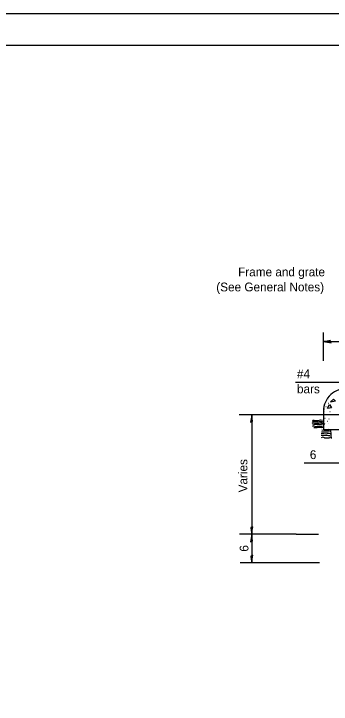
# Model space of a CAD drawing. Extents: x -0.01 to 2.83, y -0.11 to 1.83.
# Drawn here: x 1.683 to 2.104, y 0.917 to 1.833 of the extents above; entities that cross this region are included whole.
import ezdxf

# ---------------------------------------------------------------- set-up
doc = ezdxf.new("R2010")
doc.units = 0
for name, color, linetype in [('RD_Pr_Roadway_Dimensions', 7, 'Continuous'), ('RD_Pr_Roadway_Notes', 7, 'Continuous'), ('SH_General_Details', 7, 'Continuous'), ('SH_Printer_Plotting_Border', 7, 'Continuous')]:
    doc.layers.add(name, color=color, linetype=linetype)

msp = doc.modelspace()

# ---------------------------------------------------------------- linework, layer by layer
at = {"layer": 'RD_Pr_Roadway_Dimensions'}
for p, q in [((2.09426, 1.37239), (2.09426, 1.41037)), ((2.09426, 1.39823), (2.16539, 1.39823)), ((2.13553, 1.30101), (1.98218, 1.30101)), ((1.99887, 1.30101), (1.99887, 1.1422)), ((2.06859, 1.23732), (2.12593, 1.23732)), ((2.05771, 1.1422), (1.98272, 1.1422)), ((1.99887, 1.1422), (1.99887, 1.1044)), ((2.08876, 1.1044), (1.9838, 1.1044))]:
    msp.add_line(p, q, dxfattribs=at)
for points in [[(2.10344, 1.3981), (2.10314, 1.39947), (2.09925, 1.39888), (2.09426, 1.39823), (2.09959, 1.3975), (2.10426, 1.39668), (2.10344, 1.3981), (2.10303, 1.39901), (2.09762, 1.39823), (2.10354, 1.39719), (2.10266, 1.39835), (2.10018, 1.39819), (2.10257, 1.39783)], [(1.99873, 1.29183), (2.0001, 1.29214), (1.99951, 1.29602), (1.99887, 1.30101), (1.99814, 1.29568), (1.99732, 1.29101), (1.99873, 1.29183), (1.99964, 1.29224), (1.99886, 1.29766), (1.99782, 1.29173), (1.99899, 1.29261), (1.99883, 1.2951), (1.99847, 1.2927)], [(1.999, 1.15138), (1.99763, 1.15107), (1.99822, 1.14719), (1.99887, 1.1422), (1.9996, 1.14753), (2.00042, 1.1522), (1.999, 1.15138), (1.9981, 1.15097), (1.99888, 1.14555), (1.99992, 1.15147), (1.99875, 1.1506), (1.99891, 1.14811), (1.99927, 1.15051)], [(1.99873, 1.13302), (2.0001, 1.13332), (1.99951, 1.13721), (1.99887, 1.1422), (1.99814, 1.13687), (1.99732, 1.1322), (1.99873, 1.13302), (1.99964, 1.13343), (1.99886, 1.13884), (1.99782, 1.13292), (1.99899, 1.1338), (1.99883, 1.13628), (1.99847, 1.13389)], [(1.999, 1.11358), (1.99763, 1.11327), (1.99822, 1.10939), (1.99887, 1.1044), (1.9996, 1.10973), (2.00042, 1.1144), (1.999, 1.11358), (1.9981, 1.11317), (1.99888, 1.10775), (1.99992, 1.11367), (1.99875, 1.1128), (1.99891, 1.11031), (1.99927, 1.11271)]]:
    msp.add_lwpolyline(points, dxfattribs=at)
at = {"layer": 'RD_Pr_Roadway_Notes'}
msp.add_line((2.12082, 1.34358), (2.05705, 1.34358), dxfattribs=at)
at = {"layer": 'SH_General_Details'}
for p, q in [((2.83333, 1.83333), (-0.00001, 1.83333)), ((2.10071, 1.32129), (2.10101, 1.32129)), ((2.09729, 1.31196), (2.09759, 1.31196)), ((2.10038, 1.31651), (2.10068, 1.31651)), ((2.09426, 1.3057), (2.09426, 1.28141)), ((2.09522, 1.30886), (2.09552, 1.30886)), ((2.0958, 1.30493), (2.0961, 1.30493)), ((2.10271, 1.30551), (2.10301, 1.30551)), ((2.09606, 1.29635), (2.09636, 1.29635)), ((2.10142, 1.29571), (2.10172, 1.29571)), ((2.09961, 1.29235), (2.09991, 1.29235)), ((2.10019, 1.28887), (2.10049, 1.28887)), ((2.09426, 1.28141), (2.12593, 1.28141)), ((2.10071, 1.28268), (2.10101, 1.28268)), ((2.05771, 1.1422), (2.07271, 1.1422)), ((2.07271, 1.1422), (2.08771, 1.1422))]:
    msp.add_line(p, q, dxfattribs=at)
msp.add_lwpolyline([(0.16666, 1.79167), (2.79166, 1.79167), (2.79166, 0.04167), (0.16666, 0.04167)], close=True, dxfattribs=at)
for points in [[(2.10369, 1.31801), (2.1073, 1.32162), (2.1103, 1.31884), (2.10363, 1.31786)], [(2.09971, 1.30953), (2.10211, 1.31471), (2.10482, 1.3102), (2.09941, 1.3093)], [(2.07941, 1.29303), (2.08051, 1.29381), (2.08191, 1.29397), (2.08394, 1.2935), (2.08721, 1.29319), (2.09002, 1.29413), (2.09283, 1.29366)], [(2.09298, 1.29194), (2.09189, 1.29163), (2.08862, 1.29163), (2.08628, 1.29132), (2.08347, 1.29147), (2.08035, 1.29147), (2.07895, 1.29116)], [(2.0791, 1.28976), (2.08051, 1.29007), (2.08238, 1.28992), (2.08519, 1.28992), (2.08799, 1.28976), (2.09033, 1.29007), (2.09314, 1.29038)], [(2.09345, 1.28836), (2.09158, 1.28789), (2.08893, 1.28773), (2.08534, 1.28804), (2.08269, 1.2882), (2.07957, 1.28711)], [(2.07973, 1.28602), (2.08144, 1.28617), (2.08363, 1.28539), (2.08581, 1.28586), (2.08924, 1.28571), (2.09267, 1.28571)], [(2.09361, 1.28399), (2.09111, 1.28368), (2.08924, 1.28399), (2.08565, 1.28368), (2.08129, 1.28352)], [(2.09588, 1.28842), (2.09532, 1.28846)], [(2.09533, 1.28908), (2.09588, 1.28842)], [(2.10305, 1.27581), (2.10055, 1.27613), (2.09774, 1.27519), (2.09478, 1.27566), (2.09119, 1.27581)], [(2.10211, 1.27815), (2.09977, 1.27784), (2.09743, 1.27784), (2.09556, 1.278), (2.09353, 1.27784), (2.09135, 1.278)], [(2.10195, 1.28018), (2.10102, 1.28018), (2.0993, 1.28018), (2.0954, 1.27987), (2.09494, 1.27987), (2.09182, 1.28034)], [(2.10336, 1.28049), (2.10351, 1.27893), (2.10382, 1.27691), (2.10414, 1.27379), (2.10429, 1.26958)], [(2.10289, 1.27082), (2.10149, 1.26973), (2.09618, 1.26989), (2.09572, 1.27051), (2.09338, 1.27129), (2.09104, 1.2702)], [(2.10273, 1.27316), (2.10086, 1.27316), (2.09665, 1.27348), (2.09369, 1.27301), (2.09119, 1.27332)]]:
    msp.add_lwpolyline(points, dxfattribs=at)
msp.add_arc((2.12384, 1.30599), 0.02958, 84.75051, 180.55292, dxfattribs=at)
at = {"layer": 'SH_Printer_Plotting_Border'}
msp.add_lwpolyline([(-0.00001, 0), (2.83333, 0), (2.83333, 1.83333), (-0.00001, 1.83333)], close=True, dxfattribs=at)

# ---------------------------------------------------------------- texts
at = {"layer": 'RD_Pr_Roadway_Dimensions'}
msp.add_text(' 6', height=0.011667, dxfattribs=at).set_placement((2.07172, 1.24212))
for s, p in [('Varies', (1.99312, 1.19788)), (' 6', (1.99458, 1.11485))]:
    msp.add_text(s, height=0.011667, rotation=90, dxfattribs=at).set_placement(p)
at = {"layer": 'RD_Pr_Roadway_Notes'}
for s, height, p in [('Frame and grate', 0.0116667, (1.98087, 1.48479)), ('(See General Notes)', 0.0116667, (1.95188, 1.46479)), ('#4', 0.011667, (2.05899, 1.34944)), ('bars', 0.011667, (2.05899, 1.32944))]:
    msp.add_text(s, height=height, dxfattribs=at).set_placement(p)

doc.saveas('drawing.dxf')
